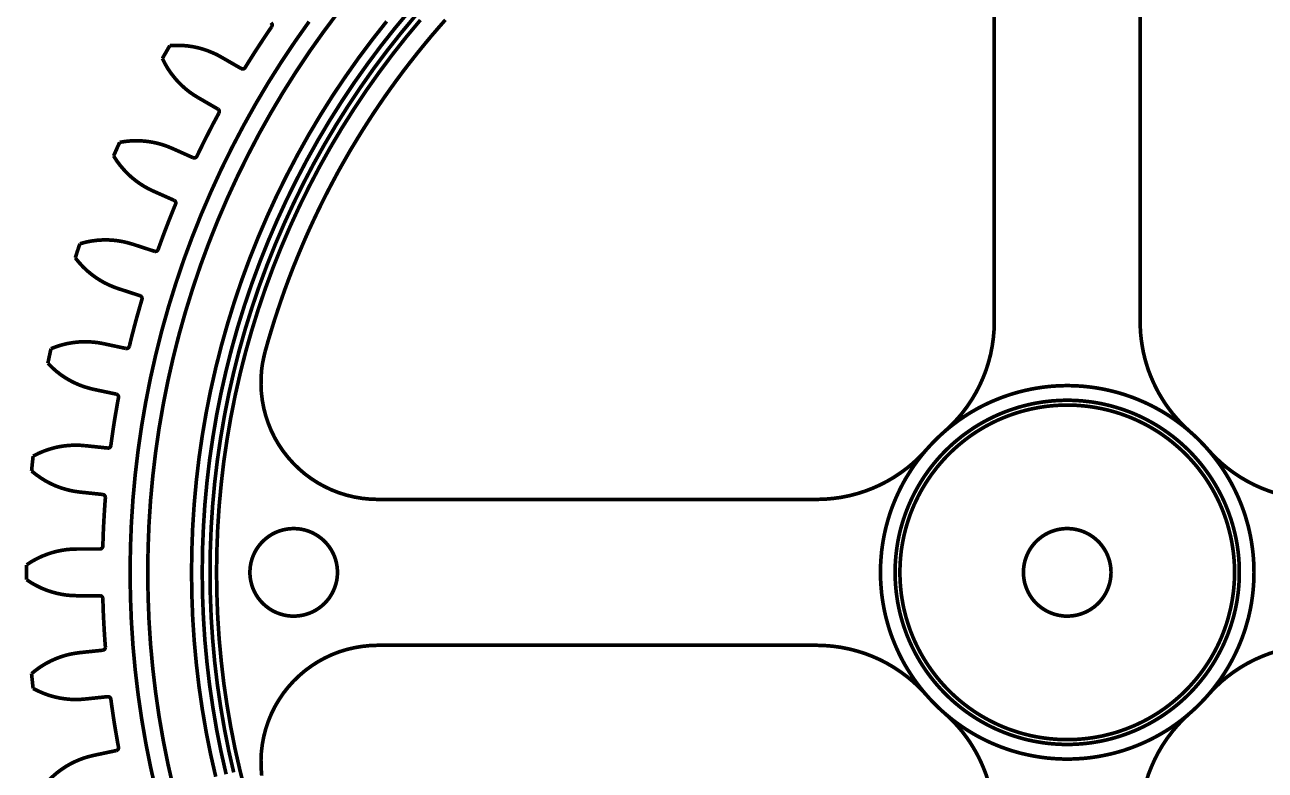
# Model space of a CAD drawing. Extents: x 0.4 to 23.1, y 0.4 to 16.1.
# Drawn here: x 16.439 to 19.785, y 12.083 to 14.095 of the extents above; entities that cross this region are included whole.
import ezdxf

# ---------------------------------------------------------------- set-up
doc = ezdxf.new("R2010")
doc.units = 0
doc.layers.get('0').update_dxf_attribs({"linetype": 'CONTINUOUS'})

msp = doc.modelspace()

# ---------------------------------------------------------------- linework, layer by layer
at = {"color": 0, "const_width": 0.00985}
for points in [[(19.0536, 14.4772), (19.0536, 13.293)], [(19.4474, 14.4772), (19.4474, 13.293)], [(16.8388, 12.0382), (16.8244, 12.1015), (16.8118, 12.1652), (16.8007, 12.2292), (16.7914, 12.2935), (16.7838, 12.3579), (16.7778, 12.4226), (16.7736, 12.4874), (16.7711, 12.5523), (16.7701, 12.6172), (16.7701, 12.6172), (16.7711, 12.6821), (16.7736, 12.747), (16.7778, 12.8118), (16.7838, 12.8765), (16.7914, 12.9409), (16.8007, 13.0052), (16.8118, 13.0692), (16.8244, 13.1329), (16.8388, 13.1962), (16.8547, 13.2591), (16.8724, 13.3216), (16.8917, 13.3836), (16.9125, 13.4452), (16.935, 13.506), (16.959, 13.5663), (16.9846, 13.626), (17.0118, 13.6849), (17.0406, 13.7432), (17.0707, 13.8007), (17.1025, 13.8573), (17.1357, 13.9132), (17.1704, 13.9681), (17.2064, 14.0221), (17.2439, 14.075), (17.2828, 14.1271)], [(16.9817, 12.0725), (16.9682, 12.1321), (16.9562, 12.192), (16.946, 12.2522), (16.9371, 12.3126), (16.93, 12.3733), (16.9243, 12.4341), (16.9204, 12.4951), (16.9179, 12.5561), (16.9172, 12.6172), (16.9179, 12.6783), (16.9204, 12.7393), (16.9243, 12.8002), (16.93, 12.8611), (16.9371, 12.9218), (16.946, 12.9822), (16.9562, 13.0424), (16.9682, 13.1023), (16.9817, 13.1619), (16.9967, 13.2211), (17.0132, 13.2799), (17.0314, 13.3382), (17.051, 13.3961), (17.0722, 13.4534), (17.0947, 13.5101), (17.1189, 13.5663), (17.1444, 13.6217), (17.1715, 13.6765), (17.1999, 13.7305), (17.2297, 13.7839), (17.261, 13.8364), (17.2936, 13.888), (17.3275, 13.9388), (17.3628, 13.9886), (17.3993, 14.0376), (17.4372, 14.0856), (17.4763, 14.1325)], [(17.4922, 14.1189), (17.4535, 14.0724), (17.416, 14.0249), (17.3797, 13.9764), (17.3449, 13.9269), (17.3113, 13.8766), (17.2789, 13.8254), (17.2479, 13.7733), (17.2183, 13.7205), (17.1901, 13.6669), (17.1635, 13.6127), (17.1381, 13.5577), (17.1142, 13.5021), (17.0918, 13.4459), (17.0708, 13.3891), (17.0514, 13.3318), (17.0333, 13.2739), (17.0169, 13.2157), (17.0021, 13.157), (16.9886, 13.0979), (16.9769, 13.0386), (16.9667, 12.9789), (16.9579, 12.919), (16.9508, 12.8589), (16.9453, 12.7986), (16.9413, 12.7382), (16.939, 12.6777), (16.9382, 12.6172), (16.9382, 12.6172), (16.939, 12.5566), (16.9413, 12.4962), (16.9453, 12.4358), (16.9508, 12.3755), (16.9579, 12.3154), (16.9667, 12.2554), (16.9769, 12.1958), (16.9886, 12.1364), (17.0021, 12.0774)], [(16.7925, 12.0271), (16.7779, 12.0916), (16.765, 12.1565), (16.7538, 12.2217), (16.7443, 12.2872), (16.7365, 12.353), (16.7304, 12.4188), (16.7261, 12.4849), (16.7235, 12.551), (16.7226, 12.6172), (16.7226, 12.6172), (16.7235, 12.6834), (16.7261, 12.7495), (16.7304, 12.8155), (16.7365, 12.8814), (16.7443, 12.9471), (16.7538, 13.0126), (16.765, 13.0778), (16.7779, 13.1427), (16.7925, 13.2073), (16.8087, 13.2714), (16.8267, 13.3351), (16.8464, 13.3983), (16.8676, 13.461), (16.8906, 13.5231), (16.9151, 13.5845), (16.9413, 13.6453), (16.9689, 13.7055), (16.9982, 13.7648), (17.029, 13.8233), (17.0613, 13.8811), (17.0951, 13.9381), (17.1304, 13.9939), (17.1672, 14.049), (17.2054, 14.1031)], [(17.4147, 14.1037), (17.3764, 14.0551), (17.3394, 14.0057), (17.3038, 13.9551), (17.2693, 13.9038), (17.2364, 13.8515), (17.2047, 13.7983), (17.1746, 13.7444), (17.1458, 13.6896), (17.1183, 13.6342), (17.0925, 13.578), (17.0681, 13.5212), (17.0451, 13.4637), (17.0237, 13.4057), (17.0039, 13.3472), (16.9856, 13.2881), (16.9688, 13.2286), (16.9536, 13.1686), (16.9399, 13.1083), (16.9278, 13.0476), (16.9174, 12.9867), (16.9085, 12.9255), (16.9013, 12.8641), (16.8956, 12.8025), (16.8915, 12.7408), (16.8892, 12.679), (16.8883, 12.6172), (16.8892, 12.5553), (16.8915, 12.4935), (16.8956, 12.4319), (16.9013, 12.3703), (16.9085, 12.3089), (16.9174, 12.2477), (16.9278, 12.1867), (16.9399, 12.1261), (16.9536, 12.0658)], [(17.034, 12.0233), (17.0193, 12.0815), (17.006, 12.1401), (16.9943, 12.199), (16.9842, 12.2583), (16.9754, 12.3177), (16.9685, 12.3773), (16.9629, 12.4372), (16.959, 12.4971), (16.9567, 12.5571), (16.9558, 12.6172), (16.9558, 12.6172), (16.9567, 12.6773), (16.959, 12.7373), (16.9629, 12.7972), (16.9685, 12.857), (16.9754, 12.9167), (16.9842, 12.9761), (16.9943, 13.0354), (17.006, 13.0943), (17.0193, 13.1528), (17.034, 13.2111), (17.0504, 13.2689), (17.0682, 13.3263), (17.0875, 13.3831), (17.1083, 13.4395), (17.1306, 13.4953), (17.1543, 13.5505), (17.1794, 13.605), (17.206, 13.6589), (17.2339, 13.7121), (17.2633, 13.7645), (17.294, 13.8161), (17.3261, 13.8669), (17.3594, 13.9169), (17.3942, 13.966), (17.43, 14.014), (17.4672, 14.0612), (17.5057, 14.1074)], [(17.0329, 13.979), (17.0415, 13.9931), (17.0503, 14.0069), (17.059, 14.0208), (17.0679, 14.0344), (17.0769, 14.0482), (17.086, 14.0619), (17.0951, 14.0756), (17.1044, 14.089)], [(17.5731, 14.1079), (17.5538, 14.0858), (17.5346, 14.0635), (17.5158, 14.0408), (17.4974, 14.0181), (17.4792, 13.995), (17.4612, 13.9717), (17.4437, 13.9482), (17.4265, 13.9244), (17.4094, 13.9004), (17.3929, 13.8763), (17.3765, 13.8518), (17.3606, 13.8272), (17.3449, 13.8024), (17.3296, 13.7773), (17.3144, 13.7521), (17.2999, 13.7267), (17.2854, 13.7011), (17.2715, 13.6752), (17.2578, 13.6492), (17.2444, 13.6231), (17.2315, 13.5967), (17.2189, 13.5703), (17.2065, 13.5436), (17.1946, 13.5168), (17.1831, 13.4898), (17.1718, 13.4627), (17.1608, 13.4354), (17.1503, 13.408), (17.1401, 13.3804), (17.1304, 13.3528), (17.121, 13.3249), (17.1118, 13.297), (17.1032, 13.269), (17.0947, 13.2408), (17.0868, 13.2126)], [(17.1025, 14.1), (17.1044, 14.0979), (17.1056, 14.0956), (17.1057, 14.0928), (17.105, 14.0903), (17.1044, 14.089)], [(16.8097, 14.0035), (16.8121, 14.0078), (16.8146, 14.0122), (16.8196, 14.0208), (16.8222, 14.0253), (16.8247, 14.0296), (16.8272, 14.0339), (16.8297, 14.0382)], [(16.9683, 14.0075), (16.9567, 14.0139), (16.9446, 14.0194), (16.9322, 14.0244), (16.9193, 14.0288), (16.906, 14.0325), (16.8926, 14.0353), (16.8772, 14.0376), (16.8617, 14.0389), (16.8457, 14.039), (16.8297, 14.0382)], [(16.9056, 13.8983), (16.8943, 13.9053), (16.8833, 13.9129), (16.8729, 13.9211), (16.8626, 13.9303), (16.8529, 13.9399), (16.8438, 13.9501), (16.834, 13.9624), (16.825, 13.9754), (16.8169, 13.9892), (16.8097, 14.0035)], [(17.0224, 13.9764), (16.9683, 14.0075)], [(17.0224, 13.9764), (17.0249, 13.9754), (17.0275, 13.9754), (17.03, 13.9762), (17.0321, 13.9779), (17.0329, 13.979)], [(16.9593, 13.8672), (16.9056, 13.8983)], [(16.9028, 13.7398), (16.9099, 13.7546), (16.9171, 13.7693), (16.9243, 13.784), (16.9318, 13.7986), (16.9393, 13.8132), (16.9468, 13.8278), (16.9546, 13.8422), (16.9624, 13.8567)], [(16.9593, 13.8672), (16.9614, 13.8656), (16.9628, 13.8632), (16.9632, 13.8606), (16.9628, 13.858), (16.9624, 13.8567)], [(16.8356, 13.7613), (16.8232, 13.7664), (16.8107, 13.7708), (16.7979, 13.7744), (16.7844, 13.7774), (16.771, 13.7796), (16.7572, 13.781), (16.7417, 13.7817), (16.7261, 13.7814), (16.7101, 13.7799), (16.6944, 13.7774)], [(16.6781, 13.7408), (16.6801, 13.7453), (16.6822, 13.7499), (16.6842, 13.7545), (16.6863, 13.7591), (16.6882, 13.7637), (16.6924, 13.7728), (16.6944, 13.7774)], [(16.8924, 13.736), (16.8356, 13.7613)], [(16.7844, 13.6462), (16.7725, 13.6519), (16.7608, 13.6584), (16.7496, 13.6655), (16.7385, 13.6734), (16.7278, 13.682), (16.7175, 13.6912), (16.7067, 13.7025), (16.6964, 13.7144), (16.6868, 13.7273), (16.6781, 13.7408)], [(16.8924, 13.736), (16.895, 13.7353), (16.8978, 13.7356), (16.9001, 13.7368), (16.9021, 13.7386), (16.9028, 13.7398)], [(16.8412, 13.6209), (16.7844, 13.6462)], [(16.8412, 13.6209), (16.8435, 13.6195), (16.845, 13.6172), (16.8458, 13.6147), (16.8457, 13.612), (16.8453, 13.6107)], [(16.7982, 13.4882), (16.8038, 13.5037), (16.8094, 13.5191), (16.8151, 13.5344), (16.821, 13.5498), (16.8269, 13.5651), (16.8329, 13.5803), (16.839, 13.5955), (16.8453, 13.6107)], [(16.7292, 13.5027), (16.7164, 13.5064), (16.7035, 13.5094), (16.6903, 13.5117), (16.6767, 13.5133), (16.6631, 13.5141), (16.6493, 13.5141), (16.6338, 13.5131), (16.6182, 13.5111), (16.6026, 13.508), (16.5872, 13.5038)], [(16.5747, 13.4657), (16.5778, 13.4753), (16.5793, 13.48), (16.5808, 13.4848), (16.5825, 13.4896), (16.584, 13.4943), (16.5872, 13.5038)], [(16.7885, 13.4834), (16.7292, 13.5027)], [(16.7885, 13.4834), (16.7911, 13.483), (16.7936, 13.4836), (16.796, 13.485), (16.7976, 13.487), (16.7982, 13.4882)], [(16.6904, 13.3828), (16.6779, 13.3873), (16.6657, 13.3925), (16.6537, 13.3983), (16.6418, 13.4051), (16.6303, 13.4125), (16.6192, 13.4206), (16.6071, 13.4306), (16.5957, 13.4414), (16.5849, 13.4532), (16.5747, 13.4657)], [(16.7494, 13.3636), (16.6904, 13.3828)], [(16.7207, 13.2272), (16.7244, 13.2431), (16.7285, 13.259), (16.7326, 13.2748), (16.7368, 13.2908), (16.7411, 13.3066), (16.7456, 13.3224), (16.75, 13.3381), (16.7546, 13.3538)], [(16.7494, 13.3636), (16.7518, 13.3624), (16.7536, 13.3603), (16.7547, 13.3579), (16.7549, 13.3553), (16.7546, 13.3538)], [(19.0536, 13.293), (19.0531, 13.2712), (19.0512, 13.2495), (19.0482, 13.2279), (19.0439, 13.2058), (19.0382, 13.1841), (19.0315, 13.1627), (19.0236, 13.1424), (19.0147, 13.1224), (19.0047, 13.103), (18.9933, 13.0837), (18.9808, 13.065), (18.9674, 13.047), (18.9561, 13.0337), (18.9444, 13.0208), (18.9319, 13.0084), (18.919, 12.9966)], [(19.4474, 13.293), (19.4476, 13.2768), (19.4486, 13.2605), (19.4504, 13.2441), (19.4528, 13.2279), (19.4558, 13.2114), (19.4597, 13.195), (19.4643, 13.1788), (19.4694, 13.1627), (19.4753, 13.1475), (19.4817, 13.1324), (19.4886, 13.1176), (19.4962, 13.103), (19.5047, 13.0885), (19.5136, 13.0743), (19.5233, 13.0605), (19.5336, 13.047), (19.5449, 13.0337), (19.5565, 13.0208), (19.569, 13.0084), (19.5819, 12.9966)], [(16.5007, 13.1814), (16.5018, 13.1863), (16.5028, 13.1912), (16.5038, 13.1961), (16.5049, 13.201), (16.506, 13.2059), (16.5069, 13.2108), (16.5081, 13.2157), (16.509, 13.2206)], [(16.6504, 13.2343), (16.6374, 13.2367), (16.6242, 13.2383), (16.6108, 13.2392), (16.5972, 13.2394), (16.5835, 13.2387), (16.5697, 13.2372), (16.5544, 13.2347), (16.5392, 13.2311), (16.524, 13.2263), (16.509, 13.2206)], [(16.7112, 13.2213), (16.6504, 13.2343)], [(16.7112, 13.2213), (16.714, 13.2212), (16.7165, 13.222), (16.7188, 13.2236), (16.7201, 13.2259), (16.7207, 13.2272)], [(17.3906, 12.814), (17.3693, 12.8148), (17.3482, 12.8169), (17.3271, 12.8205), (17.3064, 12.8255), (17.2862, 12.8318), (17.2664, 12.8395), (17.2472, 12.8486), (17.2285, 12.8589), (17.2107, 12.8704), (17.1936, 12.8831), (17.1776, 12.897), (17.1624, 12.9119), (17.1482, 12.9278), (17.1351, 12.9446), (17.1233, 12.9622), (17.1126, 12.9806), (17.1033, 12.9997), (17.0953, 13.0194), (17.0885, 13.0396), (17.0832, 13.0601), (17.0793, 13.0809), (17.0767, 13.1021), (17.0757, 13.1233), (17.076, 13.1446), (17.0776, 13.1657), (17.0799, 13.1815), (17.0831, 13.1971), (17.0868, 13.2126)], [(16.6244, 13.1109), (16.6115, 13.1142), (16.5987, 13.118), (16.5862, 13.1226), (16.5738, 13.128), (16.5615, 13.1342), (16.5496, 13.1411), (16.5365, 13.1498), (16.524, 13.1594), (16.5121, 13.17), (16.5007, 13.1814)], [(18.919, 12.9966), (18.9296, 13.0056), (18.9404, 13.0143), (18.9515, 13.0227), (18.9628, 13.0308), (18.9744, 13.0386), (18.9861, 13.0461), (18.9981, 13.0532), (19.0101, 13.06), (19.0225, 13.0665), (19.035, 13.0726), (19.0476, 13.0783), (19.0606, 13.0838), (19.0735, 13.0889), (19.0865, 13.0935), (19.0997, 13.0979), (19.1131, 13.1019), (19.1265, 13.1055), (19.1401, 13.1087), (19.1537, 13.1116), (19.1674, 13.1141), (19.1811, 13.1162), (19.195, 13.1179), (19.2089, 13.1193), (19.2226, 13.1202), (19.2367, 13.1208), (19.2506, 13.121), (19.2644, 13.1208), (19.2783, 13.1202), (19.2922, 13.1193), (19.3061, 13.1179), (19.3199, 13.1162), (19.3336, 13.1141), (19.3472, 13.1116), (19.3608, 13.1087), (19.3744, 13.1055), (19.3879, 13.1019), (19.4013, 13.0979), (19.4144, 13.0935), (19.4275, 13.0889), (19.4404, 13.0838), (19.4533, 13.0783), (19.466, 13.0726), (19.4785, 13.0665), (19.4908, 13.06), (19.5029, 13.0532), (19.5149, 13.0461), (19.5267, 13.0386), (19.5382, 13.0308), (19.5494, 13.0227), (19.5606, 13.0143), (19.5714, 13.0056), (19.5819, 12.9966)], [(16.6851, 13.0981), (16.6244, 13.1109)], [(16.6707, 12.9594), (16.6729, 12.9756), (16.6753, 12.9919), (16.6776, 13.0081), (16.6801, 13.0243), (16.6828, 13.0405), (16.6856, 13.0566), (16.6883, 13.0728), (16.6913, 13.0889)], [(16.6851, 13.0981), (16.6872, 13.0973), (16.6893, 13.0956), (16.6908, 13.0933), (16.6914, 13.0908), (16.6913, 13.0889)], [(18.8711, 12.9487), (18.8768, 12.955), (18.8825, 12.9613), (18.8883, 12.9674), (18.8943, 12.9734), (18.9003, 12.9794), (18.9064, 12.9852), (18.9126, 12.9909), (18.919, 12.9966)], [(19.5819, 12.9966), (19.5883, 12.9909), (19.5946, 12.9852), (19.6007, 12.9794), (19.6067, 12.9734), (19.6126, 12.9674), (19.6185, 12.9613), (19.6243, 12.955), (19.6299, 12.9487)], [(16.6001, 12.9591), (16.5869, 12.9601), (16.5736, 12.9603), (16.5603, 12.9598), (16.5467, 12.9586), (16.5331, 12.9565), (16.5197, 12.9537), (16.5046, 12.9494), (16.4899, 12.9443), (16.4751, 12.938), (16.4611, 12.9307)], [(16.6621, 12.9526), (16.6001, 12.9591)], [(16.6621, 12.9526), (16.6643, 12.9526), (16.6669, 12.9536), (16.6689, 12.9553), (16.6703, 12.9576), (16.6707, 12.9594)], [(18.5747, 12.814), (18.5965, 12.8146), (18.6182, 12.8165), (18.6399, 12.8194), (18.6618, 12.8238), (18.6836, 12.8294), (18.705, 12.8362), (18.7253, 12.844), (18.7453, 12.8529), (18.7646, 12.8629), (18.784, 12.8743), (18.8026, 12.8868), (18.8207, 12.9003), (18.834, 12.9115), (18.8468, 12.9233), (18.8593, 12.9357), (18.8711, 12.9487)], [(18.8711, 12.2857), (18.8621, 12.2963), (18.8535, 12.3071), (18.845, 12.3183), (18.8368, 12.3295), (18.8292, 12.3411), (18.8217, 12.3528), (18.8144, 12.3648), (18.8076, 12.3769), (18.8012, 12.3892), (18.7951, 12.4017), (18.7893, 12.4144), (18.7839, 12.4272), (18.7787, 12.4402), (18.774, 12.4532), (18.7697, 12.4665), (18.7658, 12.4798), (18.7622, 12.4932), (18.7589, 12.5068), (18.7561, 12.5204), (18.7536, 12.5341), (18.7515, 12.5478), (18.7497, 12.5616), (18.7485, 12.5755), (18.7475, 12.5894), (18.7468, 12.6033), (18.7467, 12.6172), (18.7468, 12.6311), (18.7475, 12.645), (18.7485, 12.6589), (18.7497, 12.6727), (18.7515, 12.6865), (18.7536, 12.7003), (18.7561, 12.714), (18.7589, 12.7276), (18.7622, 12.7412), (18.7658, 12.7546), (18.7697, 12.7679), (18.774, 12.7811), (18.7787, 12.7942), (18.7839, 12.8072), (18.7893, 12.82), (18.7951, 12.8327), (18.8012, 12.8452), (18.8076, 12.8575), (18.8144, 12.8696), (18.8217, 12.8816), (18.8292, 12.8933), (18.8368, 12.9048), (18.845, 12.9161), (18.8535, 12.9273), (18.8621, 12.9381), (18.8711, 12.9487)], [(19.6299, 12.9487), (19.6389, 12.9381), (19.6476, 12.9273), (19.656, 12.9161), (19.6642, 12.9048), (19.6719, 12.8933), (19.6793, 12.8816), (19.6865, 12.8696), (19.6933, 12.8575), (19.6997, 12.8452), (19.7058, 12.8327), (19.7117, 12.82), (19.7171, 12.8072), (19.7222, 12.7942), (19.7269, 12.7811), (19.7313, 12.7679), (19.7351, 12.7546), (19.7389, 12.7412), (19.7421, 12.7276), (19.7449, 12.714), (19.7474, 12.7003), (19.7494, 12.6865), (19.7512, 12.6727), (19.7525, 12.6589), (19.7535, 12.645), (19.7542, 12.6311), (19.7543, 12.6172), (19.7542, 12.6033), (19.7535, 12.5894), (19.7525, 12.5755), (19.7512, 12.5616), (19.7494, 12.5478), (19.7474, 12.5341), (19.7449, 12.5204), (19.7421, 12.5068), (19.7389, 12.4932), (19.7351, 12.4798), (19.7313, 12.4665), (19.7269, 12.4532), (19.7222, 12.4402), (19.7171, 12.4272), (19.7117, 12.4144), (19.7058, 12.4017), (19.6997, 12.3892), (19.6933, 12.3769), (19.6865, 12.3648), (19.6793, 12.3528), (19.6719, 12.3411), (19.6642, 12.3295), (19.656, 12.3183), (19.6476, 12.3071), (19.6389, 12.2963), (19.6299, 12.2857)], [(19.9264, 12.814), (19.9046, 12.8146), (19.8828, 12.8165), (19.8611, 12.8194), (19.8392, 12.8238), (19.8174, 12.8294), (19.796, 12.8362), (19.7757, 12.844), (19.7557, 12.8529), (19.7364, 12.8629), (19.7169, 12.8743), (19.6983, 12.8868), (19.6803, 12.9003), (19.6669, 12.9115), (19.6542, 12.9233), (19.6417, 12.9357), (19.6299, 12.9487)], [(16.4568, 12.8908), (16.4574, 12.8958), (16.4578, 12.9008), (16.4583, 12.9058), (16.4594, 12.9158), (16.4599, 12.9208), (16.4604, 12.9257), (16.4611, 12.9307)], [(16.5872, 12.8338), (16.574, 12.8356), (16.561, 12.8381), (16.5481, 12.8414), (16.535, 12.8455), (16.5222, 12.8503), (16.5097, 12.856), (16.4957, 12.8632), (16.4824, 12.8715), (16.4693, 12.8807), (16.4568, 12.8908)], [(16.6489, 12.8273), (16.5872, 12.8338)], [(16.6489, 12.8273), (16.6511, 12.8267), (16.6533, 12.8253), (16.655, 12.8231), (16.6558, 12.8206), (16.656, 12.8188)], [(16.649, 12.6878), (16.6496, 12.7042), (16.6501, 12.7206), (16.6508, 12.737), (16.6517, 12.7534), (16.6526, 12.7698), (16.6536, 12.7861), (16.6547, 12.8025), (16.656, 12.8188)], [(17.3906, 12.814), (18.5747, 12.814)], [(16.5789, 12.6802), (16.5657, 12.6798), (16.5524, 12.6787), (16.5392, 12.6768), (16.5258, 12.6741), (16.5125, 12.6706), (16.4994, 12.6663), (16.4849, 12.6606), (16.4708, 12.6539), (16.4568, 12.6462), (16.4435, 12.6374)], [(16.6413, 12.6802), (16.5789, 12.6802)], [(16.6413, 12.6802), (16.6435, 12.6805), (16.6458, 12.6817), (16.6478, 12.6837), (16.6487, 12.686), (16.649, 12.6878)], [(16.4435, 12.5973), (16.4435, 12.6024), (16.4435, 12.6074), (16.4435, 12.6274), (16.4435, 12.6324), (16.4435, 12.6374)], [(16.5792, 12.5542), (16.5658, 12.5546), (16.5526, 12.5557), (16.5394, 12.5576), (16.526, 12.5604), (16.5128, 12.5639), (16.4997, 12.5681), (16.4851, 12.5739), (16.471, 12.5807), (16.4569, 12.5885), (16.4435, 12.5973)], [(16.6413, 12.5542), (16.5792, 12.5542)], [(16.6413, 12.5542), (16.6435, 12.5539), (16.6458, 12.5527), (16.6478, 12.5507), (16.6487, 12.5483), (16.649, 12.5466)], [(16.656, 12.4155), (16.6547, 12.4319), (16.6536, 12.4482), (16.6526, 12.4646), (16.6517, 12.481), (16.6508, 12.4973), (16.6501, 12.5138), (16.6496, 12.5302), (16.649, 12.5466)], [(16.6489, 12.4071), (16.6511, 12.4077), (16.6533, 12.4091), (16.655, 12.4112), (16.6558, 12.4137), (16.656, 12.4155)], [(17.3906, 12.4204), (17.3693, 12.4196), (17.3482, 12.4174), (17.3271, 12.4138), (17.3064, 12.4089), (17.2862, 12.4026), (17.2664, 12.3949), (17.2472, 12.3858), (17.2285, 12.3755), (17.2107, 12.3639), (17.1936, 12.3512), (17.1776, 12.3374), (17.1624, 12.3225), (17.1482, 12.3066), (17.1351, 12.2898), (17.1233, 12.2721), (17.1126, 12.2538), (17.1033, 12.2347), (17.0953, 12.215), (17.0885, 12.1948), (17.0832, 12.1743), (17.0793, 12.1534), (17.0767, 12.1323), (17.0757, 12.1111), (17.076, 12.0898), (17.0776, 12.0686)], [(17.3906, 12.4204), (18.5747, 12.4204)], [(18.5747, 12.4204), (18.5965, 12.4197), (18.6182, 12.4179), (18.6399, 12.4149), (18.6618, 12.4105), (18.6836, 12.4049), (18.705, 12.3982), (18.7253, 12.3903), (18.7453, 12.3815), (18.7646, 12.3715), (18.784, 12.36), (18.8026, 12.3475), (18.8207, 12.334), (18.834, 12.3229), (18.8468, 12.3111), (18.8593, 12.2987), (18.8711, 12.2857)], [(19.9264, 12.4204), (19.9046, 12.4197), (19.8828, 12.4179), (19.8611, 12.4149), (19.8392, 12.4105), (19.8174, 12.4049), (19.796, 12.3982), (19.7757, 12.3903), (19.7557, 12.3815), (19.7364, 12.3715), (19.7169, 12.36), (19.6983, 12.3475), (19.6803, 12.334), (19.6669, 12.3229), (19.6542, 12.3111), (19.6417, 12.2987), (19.6299, 12.2857)], [(16.5869, 12.4006), (16.5738, 12.3988), (16.5607, 12.3963), (16.5478, 12.3931), (16.5347, 12.3889), (16.5219, 12.3841), (16.5094, 12.3785), (16.4956, 12.3713), (16.4822, 12.3632), (16.4692, 12.3539), (16.4568, 12.3439)], [(16.6489, 12.4071), (16.5869, 12.4006)], [(16.461, 12.304), (16.4604, 12.309), (16.4599, 12.314), (16.4593, 12.319), (16.4589, 12.324), (16.4583, 12.3289), (16.4568, 12.3439)], [(16.6004, 12.2753), (16.5871, 12.2743), (16.5738, 12.2741), (16.5606, 12.2746), (16.5469, 12.2759), (16.5333, 12.278), (16.5199, 12.2809), (16.5047, 12.2851), (16.49, 12.2904), (16.4753, 12.2967), (16.461, 12.304)], [(16.6621, 12.2818), (16.6004, 12.2753)], [(16.6621, 12.2818), (16.6643, 12.2817), (16.6669, 12.2808), (16.6689, 12.279), (16.6703, 12.2768), (16.6707, 12.275)], [(16.6913, 12.1455), (16.6883, 12.1616), (16.6856, 12.1777), (16.6828, 12.1939), (16.6801, 12.2101), (16.6776, 12.2263), (16.6753, 12.2425), (16.6729, 12.2587), (16.6707, 12.275)], [(18.919, 12.2378), (18.9126, 12.2434), (18.9064, 12.2492), (18.9003, 12.255), (18.8943, 12.261), (18.8883, 12.267), (18.8825, 12.2731), (18.8768, 12.2793), (18.8711, 12.2857)], [(19.6299, 12.2857), (19.6243, 12.2793), (19.6185, 12.2731), (19.6126, 12.267), (19.6067, 12.261), (19.6007, 12.255), (19.5946, 12.2492), (19.5883, 12.2434), (19.5819, 12.2378)], [(19.0536, 11.9413), (19.0533, 11.9576), (19.0524, 11.9739), (19.0506, 11.9902), (19.0482, 12.0065), (19.0451, 12.0229), (19.0412, 12.0393), (19.0367, 12.0556), (19.0315, 12.0717), (19.0257, 12.0869), (19.0193, 12.1019), (19.0124, 12.1168), (19.0047, 12.1313), (18.9962, 12.1459), (18.9874, 12.16), (18.9776, 12.1739), (18.9674, 12.1873), (18.9561, 12.2007), (18.9444, 12.2135), (18.9319, 12.226), (18.919, 12.2378)], [(19.5819, 12.2378), (19.5714, 12.2288), (19.5606, 12.2201), (19.5494, 12.2117), (19.5382, 12.2036), (19.5267, 12.1958), (19.5149, 12.1883), (19.5029, 12.1812), (19.4908, 12.1744), (19.4785, 12.1679), (19.466, 12.1618), (19.4533, 12.156), (19.4404, 12.1506), (19.4275, 12.1455), (19.4144, 12.1408), (19.4013, 12.1364), (19.3879, 12.1325), (19.3744, 12.1288), (19.3608, 12.1257), (19.3472, 12.1228), (19.3336, 12.1203), (19.3199, 12.1182), (19.3061, 12.1164), (19.2922, 12.1151), (19.2783, 12.1142), (19.2644, 12.1136), (19.2506, 12.1134), (19.2367, 12.1136), (19.2226, 12.1142), (19.2089, 12.1151), (19.195, 12.1164), (19.1811, 12.1182), (19.1674, 12.1203), (19.1537, 12.1228), (19.1401, 12.1257), (19.1265, 12.1288), (19.1131, 12.1325), (19.0997, 12.1364), (19.0865, 12.1408), (19.0735, 12.1455), (19.0606, 12.1506), (19.0476, 12.156), (19.035, 12.1618), (19.0225, 12.1679), (19.0101, 12.1744), (18.9981, 12.1812), (18.9861, 12.1883), (18.9744, 12.1958), (18.9628, 12.2036), (18.9515, 12.2117), (18.9404, 12.2201), (18.9296, 12.2288), (18.919, 12.2378)], [(19.4474, 11.9413), (19.4479, 11.9632), (19.4497, 11.9849), (19.4528, 12.0065), (19.4571, 12.0285), (19.4628, 12.0503), (19.4694, 12.0717), (19.4774, 12.092), (19.4863, 12.112), (19.4962, 12.1313), (19.5076, 12.1507), (19.5201, 12.1694), (19.5336, 12.1873), (19.5449, 12.2007), (19.5565, 12.2135), (19.569, 12.226), (19.5819, 12.2378)], [(16.6851, 12.1363), (16.6872, 12.1371), (16.6893, 12.1388), (16.6908, 12.141), (16.6914, 12.1436), (16.6913, 12.1455)], [(16.6243, 12.1234), (16.6113, 12.1202), (16.5985, 12.1164), (16.5861, 12.1118), (16.5735, 12.1063), (16.5613, 12.1002), (16.5493, 12.0933), (16.5364, 12.0847), (16.5239, 12.0752), (16.5119, 12.0647), (16.5007, 12.0534)], [(16.6851, 12.1363), (16.6243, 12.1234)]]:
    msp.add_lwpolyline(points, dxfattribs=at)
for points in [[(18.7862, 12.6172), (18.7864, 12.6304), (18.7869, 12.6437), (18.7879, 12.6569), (18.7892, 12.6701), (18.791, 12.6833), (18.7929, 12.6963), (18.7954, 12.7094), (18.7982, 12.7223), (18.8014, 12.7352), (18.805, 12.748), (18.8089, 12.7606), (18.8132, 12.7732), (18.8178, 12.7856), (18.8228, 12.7979), (18.8282, 12.8101), (18.8339, 12.8221), (18.8399, 12.8339), (18.8463, 12.8455), (18.8529, 12.8569), (18.8599, 12.8682), (18.8672, 12.8792), (18.8749, 12.8901), (18.8828, 12.9007), (18.8911, 12.9111), (18.8996, 12.9212), (18.9085, 12.9312), (18.9175, 12.9408), (18.9269, 12.9501), (18.9365, 12.9592), (18.9464, 12.9681), (18.9567, 12.9766), (18.9669, 12.9849), (18.9776, 12.9928), (18.9885, 13.0004), (18.9994, 13.0078), (19.0107, 13.0148), (19.0222, 13.0215), (19.0338, 13.0278), (19.0457, 13.0339), (19.0576, 13.0396), (19.0697, 13.0449), (19.0821, 13.0499), (19.0944, 13.0545), (19.1071, 13.0587), (19.1197, 13.0627), (19.1325, 13.0663), (19.1453, 13.0694), (19.1582, 13.0723), (19.1714, 13.0747), (19.1844, 13.0768), (19.1976, 13.0784), (19.2108, 13.0798), (19.224, 13.0807), (19.2372, 13.0813), (19.2506, 13.0815), (19.2638, 13.0813), (19.2771, 13.0807), (19.2901, 13.0798), (19.3035, 13.0784), (19.3165, 13.0768), (19.3296, 13.0747), (19.3428, 13.0723), (19.3557, 13.0694), (19.3686, 13.0663), (19.3812, 13.0627), (19.394, 13.0587), (19.4065, 13.0545), (19.4189, 13.0499), (19.4313, 13.0449), (19.4433, 13.0396), (19.4554, 13.0339), (19.4672, 13.0278), (19.4787, 13.0215), (19.4903, 13.0148), (19.5015, 13.0078), (19.5125, 13.0004), (19.5233, 12.9928), (19.534, 12.9849), (19.5444, 12.9766), (19.5546, 12.9681), (19.5644, 12.9592), (19.5742, 12.9501), (19.5835, 12.9408), (19.5925, 12.9312), (19.6014, 12.9212), (19.6099, 12.9111), (19.6182, 12.9007), (19.6261, 12.8901), (19.6338, 12.8792), (19.6411, 12.8682), (19.6481, 12.8569), (19.6547, 12.8455), (19.6611, 12.8339), (19.6672, 12.8221), (19.6729, 12.8101), (19.6782, 12.7979), (19.6832, 12.7856), (19.6878, 12.7732), (19.6921, 12.7606), (19.696, 12.748), (19.6996, 12.7352), (19.7028, 12.7223), (19.7056, 12.7094), (19.7081, 12.6963), (19.7101, 12.6833), (19.7118, 12.6701), (19.7131, 12.6569), (19.714, 12.6437), (19.7146, 12.6304), (19.7147, 12.6172), (19.7146, 12.6039), (19.714, 12.5907), (19.7131, 12.5775), (19.7118, 12.5642), (19.7101, 12.5511), (19.7081, 12.538), (19.7056, 12.525), (19.7028, 12.512), (19.6996, 12.4991), (19.696, 12.4864), (19.6921, 12.4737), (19.6878, 12.4612), (19.6832, 12.4487), (19.6782, 12.4365), (19.6729, 12.4243), (19.6672, 12.4123), (19.6611, 12.4005), (19.6547, 12.3889), (19.6481, 12.3774), (19.6411, 12.3662), (19.6338, 12.3551), (19.6261, 12.3443), (19.6182, 12.3337), (19.6099, 12.3233), (19.6014, 12.3132), (19.5925, 12.3032), (19.5835, 12.2936), (19.5742, 12.2842), (19.5644, 12.2751), (19.5546, 12.2663), (19.5444, 12.2578), (19.534, 12.2495), (19.5233, 12.2415), (19.5125, 12.2339), (19.5015, 12.2266), (19.4903, 12.2196), (19.4787, 12.2129), (19.4672, 12.2065), (19.4554, 12.2005), (19.4433, 12.1948), (19.4313, 12.1895), (19.4189, 12.1845), (19.4065, 12.1799), (19.394, 12.1756), (19.3812, 12.1717), (19.3686, 12.1681), (19.3557, 12.1649), (19.3428, 12.1621), (19.3296, 12.1597), (19.3165, 12.1576), (19.3035, 12.1559), (19.2901, 12.1546), (19.2771, 12.1537), (19.2638, 12.1531), (19.2506, 12.1529), (19.2372, 12.1531), (19.224, 12.1537), (19.2108, 12.1546), (19.1976, 12.1559), (19.1844, 12.1576), (19.1714, 12.1597), (19.1582, 12.1621), (19.1453, 12.1649), (19.1325, 12.1681), (19.1197, 12.1717), (19.1071, 12.1756), (19.0944, 12.1799), (19.0821, 12.1845), (19.0697, 12.1895), (19.0576, 12.1948), (19.0457, 12.2005), (19.0338, 12.2065), (19.0222, 12.2129), (19.0107, 12.2196), (18.9994, 12.2266), (18.9885, 12.2339), (18.9776, 12.2415), (18.9669, 12.2495), (18.9567, 12.2578), (18.9464, 12.2663), (18.9365, 12.2751), (18.9269, 12.2842), (18.9175, 12.2936), (18.9085, 12.3032), (18.8996, 12.3132), (18.8911, 12.3233), (18.8828, 12.3337), (18.8749, 12.3443), (18.8672, 12.3551), (18.8599, 12.3662), (18.8529, 12.3774), (18.8463, 12.3889), (18.8399, 12.4005), (18.8339, 12.4123), (18.8282, 12.4243), (18.8228, 12.4365), (18.8178, 12.4487), (18.8132, 12.4612), (18.8089, 12.4737), (18.805, 12.4864), (18.8014, 12.4991), (18.7982, 12.512), (18.7954, 12.525), (18.7929, 12.538), (18.791, 12.5511), (18.7892, 12.5642), (18.7879, 12.5775), (18.7869, 12.5907), (18.7864, 12.6039), (18.7862, 12.6172)], [(19.7018, 12.6172), (19.7017, 12.6303), (19.7011, 12.6433), (19.7001, 12.6564), (19.6988, 12.6693), (19.6971, 12.6823), (19.695, 12.6952), (19.6926, 12.7081), (19.6897, 12.7208), (19.6865, 12.7335), (19.6831, 12.746), (19.6792, 12.7585), (19.6749, 12.7709), (19.6703, 12.7831), (19.6653, 12.7952), (19.66, 12.8071), (19.6543, 12.8189), (19.6483, 12.8305), (19.6419, 12.8419), (19.6353, 12.8531), (19.6282, 12.8642), (19.621, 12.875), (19.6133, 12.8856), (19.6054, 12.8961), (19.5972, 12.9062), (19.5886, 12.9161), (19.5799, 12.9258), (19.5708, 12.9352), (19.5615, 12.9443), (19.5518, 12.9532), (19.5419, 12.9617), (19.5319, 12.9701), (19.5215, 12.9781), (19.511, 12.9857), (19.5003, 12.9932), (19.4893, 13.0002), (19.4781, 13.0069), (19.4667, 13.0134), (19.4551, 13.0195), (19.4433, 13.0252), (19.4315, 13.0307), (19.4194, 13.0357), (19.4072, 13.0404), (19.3949, 13.0448), (19.3825, 13.0488), (19.37, 13.0524), (19.3572, 13.0557), (19.3446, 13.0586), (19.3317, 13.0611), (19.3189, 13.0633), (19.3058, 13.0651), (19.2929, 13.0665), (19.2799, 13.0676), (19.2668, 13.0683), (19.2538, 13.0685), (19.2407, 13.0684), (19.2276, 13.0679), (19.2146, 13.0671), (19.2017, 13.0659), (19.1886, 13.0643), (19.1757, 13.0623), (19.1628, 13.0599), (19.15, 13.0572), (19.1374, 13.0541), (19.1247, 13.0507), (19.1122, 13.0468), (19.0999, 13.0426), (19.0876, 13.0381), (19.0756, 13.0332), (19.0635, 13.028), (19.0517, 13.0224), (19.0401, 13.0165), (19.0286, 13.0102), (19.0174, 13.0036), (19.0062, 12.9967), (18.9953, 12.9895), (18.9846, 12.9819), (18.9742, 12.9741), (18.964, 12.9659), (18.954, 12.9575), (18.9443, 12.9488), (18.9349, 12.9398), (18.9256, 12.9305), (18.9167, 12.921), (18.9081, 12.9112), (18.8997, 12.9012), (18.8917, 12.8908), (18.8839, 12.8804), (18.8764, 12.8696), (18.8692, 12.8587), (18.8624, 12.8475), (18.8558, 12.8362), (18.8497, 12.8247), (18.8439, 12.813), (18.8383, 12.8012), (18.8332, 12.7892), (18.8283, 12.777), (18.8239, 12.7647), (18.8199, 12.7523), (18.8161, 12.7398), (18.8128, 12.7272), (18.8097, 12.7144), (18.8071, 12.7016), (18.8049, 12.6888), (18.8029, 12.6758), (18.8015, 12.6629), (18.8004, 12.6498), (18.7996, 12.6368), (18.7992, 12.6237), (18.7992, 12.6107), (18.7996, 12.5976), (18.8004, 12.5845), (18.8015, 12.5715), (18.8029, 12.5585), (18.8049, 12.5456), (18.8071, 12.5327), (18.8097, 12.5199), (18.8128, 12.5072), (18.8161, 12.4946), (18.8199, 12.4821), (18.8239, 12.4697), (18.8283, 12.4574), (18.8332, 12.4452), (18.8383, 12.4332), (18.8439, 12.4213), (18.8497, 12.4097), (18.8558, 12.3982), (18.8624, 12.3868), (18.8692, 12.3757), (18.8764, 12.3648), (18.8839, 12.354), (18.8917, 12.3435), (18.8997, 12.3332), (18.9081, 12.3232), (18.9167, 12.3134), (18.9256, 12.3039), (18.9349, 12.2946), (18.9443, 12.2856), (18.954, 12.2769), (18.964, 12.2684), (18.9742, 12.2602), (18.9846, 12.2524), (18.9953, 12.2449), (19.0062, 12.2376), (19.0174, 12.2307), (19.0286, 12.2242), (19.0401, 12.2179), (19.0517, 12.212), (19.0635, 12.2064), (19.0756, 12.2011), (19.0876, 12.1962), (19.0999, 12.1917), (19.1122, 12.1876), (19.1247, 12.1837), (19.1374, 12.1802), (19.15, 12.1771), (19.1628, 12.1744), (19.1757, 12.1721), (19.1886, 12.1701), (19.2017, 12.1685), (19.2146, 12.1673), (19.2276, 12.1664), (19.2407, 12.166), (19.2538, 12.1658), (19.2668, 12.1661), (19.2799, 12.1668), (19.2929, 12.1679), (19.3058, 12.1693), (19.3189, 12.1711), (19.3317, 12.1732), (19.3446, 12.1757), (19.3572, 12.1787), (19.37, 12.1819), (19.3825, 12.1855), (19.3949, 12.1896), (19.4072, 12.194), (19.4194, 12.1987), (19.4315, 12.2037), (19.4433, 12.2092), (19.4551, 12.2149), (19.4667, 12.221), (19.4781, 12.2274), (19.4893, 12.2342), (19.5003, 12.2412), (19.511, 12.2486), (19.5215, 12.2563), (19.5319, 12.2643), (19.5419, 12.2726), (19.5518, 12.2812), (19.5615, 12.29), (19.5708, 12.2992), (19.5799, 12.3086), (19.5886, 12.3183), (19.5972, 12.3282), (19.6054, 12.3383), (19.6133, 12.3487), (19.621, 12.3594), (19.6282, 12.3702), (19.6353, 12.3812), (19.6419, 12.3925), (19.6483, 12.4039), (19.6543, 12.4155), (19.66, 12.4273), (19.6653, 12.4392), (19.6703, 12.4513), (19.6749, 12.4635), (19.6792, 12.4759), (19.6831, 12.4883), (19.6865, 12.5009), (19.6897, 12.5136), (19.6926, 12.5263), (19.695, 12.5392), (19.6971, 12.5521), (19.6988, 12.5651), (19.7001, 12.578), (19.7011, 12.591), (19.7017, 12.6041), (19.7018, 12.6172)], [(17.0808, 12.5332), (17.0742, 12.5404), (17.0679, 12.5483), (17.0625, 12.5566), (17.0578, 12.5654), (17.0538, 12.5744), (17.0506, 12.5839), (17.0482, 12.5936), (17.0465, 12.6034), (17.0458, 12.6133), (17.046, 12.6233), (17.0469, 12.6332), (17.0486, 12.643), (17.0512, 12.6526), (17.0546, 12.6619), (17.0587, 12.671), (17.0636, 12.6796), (17.0692, 12.6878), (17.0756, 12.6956), (17.0825, 12.7028), (17.09, 12.7093), (17.0979, 12.7152), (17.1064, 12.7204), (17.1153, 12.7249), (17.1246, 12.7286), (17.1342, 12.7315), (17.1439, 12.7336), (17.1537, 12.7349), (17.1638, 12.7353), (17.1736, 12.7349), (17.1835, 12.7337), (17.1933, 12.7316), (17.2028, 12.7287), (17.2121, 12.725), (17.221, 12.7205), (17.2294, 12.7154), (17.2375, 12.7095), (17.245, 12.703), (17.2519, 12.6958), (17.2583, 12.6881), (17.2639, 12.6799), (17.2689, 12.6713), (17.2731, 12.6622), (17.2765, 12.6528), (17.279, 12.6432), (17.2808, 12.6335), (17.2818, 12.6235), (17.2819, 12.6136), (17.2813, 12.6036), (17.2797, 12.5938), (17.2772, 12.5842), (17.274, 12.5747), (17.2701, 12.5656), (17.2654, 12.5569), (17.26, 12.5485), (17.2538, 12.5406), (17.2471, 12.5334), (17.2397, 12.5267), (17.2318, 12.5206), (17.2235, 12.5152), (17.2147, 12.5105), (17.2056, 12.5067), (17.196, 12.5035), (17.1863, 12.5013), (17.1765, 12.4997), (17.1665, 12.4991), (17.1565, 12.4993), (17.1467, 12.5003), (17.1369, 12.5022), (17.1274, 12.5049), (17.1179, 12.5084), (17.1089, 12.5126), (17.1003, 12.5176), (17.0903, 12.5249), (17.0808, 12.5332)], [(19.3686, 12.6172), (19.3685, 12.6239), (19.3678, 12.6305), (19.3669, 12.6372), (19.3656, 12.6437), (19.3639, 12.6502), (19.3618, 12.6565), (19.3594, 12.6628), (19.3567, 12.6689), (19.3536, 12.6748), (19.3501, 12.6806), (19.3464, 12.6861), (19.3424, 12.6913), (19.3381, 12.6965), (19.3335, 12.7013), (19.3285, 12.7058), (19.3235, 12.7101), (19.3179, 12.7141), (19.3125, 12.7178), (19.3067, 12.7211), (19.3007, 12.7241), (19.2946, 12.7268), (19.2882, 12.7291), (19.2818, 12.7311), (19.2754, 12.7326), (19.2689, 12.7339), (19.2622, 12.7347), (19.2554, 12.7352), (19.2488, 12.7353), (19.2421, 12.735), (19.2356, 12.7343), (19.2289, 12.7333), (19.2224, 12.7319), (19.216, 12.7301), (19.2096, 12.728), (19.2033, 12.7255), (19.1974, 12.7227), (19.1915, 12.7195), (19.1858, 12.716), (19.1803, 12.7121), (19.175, 12.708), (19.17, 12.7036), (19.1651, 12.6989), (19.1607, 12.694), (19.1565, 12.6888), (19.1526, 12.6833), (19.149, 12.6777), (19.1458, 12.6719), (19.1429, 12.6658), (19.1403, 12.6597), (19.1381, 12.6534), (19.1361, 12.647), (19.1347, 12.6404), (19.1336, 12.6338), (19.1328, 12.6272), (19.1325, 12.6206), (19.1325, 12.6138), (19.1328, 12.6072), (19.1336, 12.6005), (19.1347, 12.5939), (19.1361, 12.5874), (19.1381, 12.581), (19.1403, 12.5747), (19.1429, 12.5685), (19.1458, 12.5625), (19.149, 12.5567), (19.1526, 12.5511), (19.1565, 12.5456), (19.1607, 12.5404), (19.1651, 12.5355), (19.17, 12.5308), (19.175, 12.5264), (19.1803, 12.5222), (19.1858, 12.5184), (19.1915, 12.5149), (19.1974, 12.5117), (19.2033, 12.5089), (19.2096, 12.5064), (19.216, 12.5042), (19.2224, 12.5025), (19.2289, 12.5011), (19.2356, 12.5001), (19.2421, 12.4993), (19.2488, 12.4991), (19.2554, 12.4992), (19.2622, 12.4997), (19.2689, 12.5005), (19.2754, 12.5017), (19.2818, 12.5033), (19.2882, 12.5053), (19.2946, 12.5076), (19.3007, 12.5102), (19.3067, 12.5133), (19.3125, 12.5166), (19.3179, 12.5203), (19.3235, 12.5242), (19.3285, 12.5285), (19.3335, 12.5331), (19.3381, 12.5379), (19.3424, 12.543), (19.3464, 12.5483), (19.3501, 12.5538), (19.3536, 12.5596), (19.3567, 12.5655), (19.3594, 12.5716), (19.3618, 12.5778), (19.3639, 12.5842), (19.3656, 12.5907), (19.3669, 12.5972), (19.3678, 12.6038), (19.3685, 12.6105), (19.3686, 12.6172)]]:
    msp.add_lwpolyline(points, close=True, dxfattribs=at)

doc.saveas('drawing.dxf')
